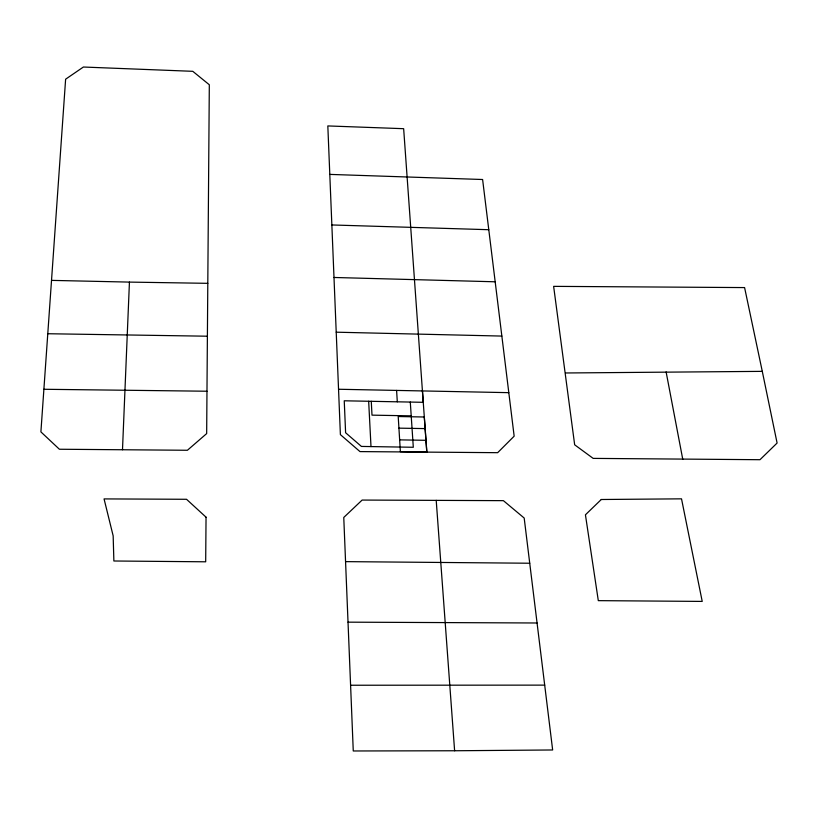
<?xml version="1.0" encoding="UTF-8"?>
<svg xmlns="http://www.w3.org/2000/svg" width="818" height="818" viewBox="0 0 818 818"><rect width="100%" height="100%" fill="white"/><g stroke="black" fill="none" stroke-linecap="round" stroke-linejoin="round"><path stroke-width="1.23" d="M206.974 391.229L206.668 433.591L187.404 450.268L59.397 449.246L40.9 431.894L65.624 79.193L83.395 67.025L192.782 71.319L209.316 84.755L206.974 391.229L43.875 389.276M207.813 283.335L129.438 282.098L122.495 449.757M565.575 372.977L762.284 371.362L777.1 443.049L759.983 459.706L593.173 458.387L574.665 444.798L553.633 286.361L744.595 287.578L762.284 371.362M454.614 750.76L552.651 749.973L524.185 518.039L503.397 500.657L362.129 500.064L343.764 517.457L353.264 750.975L454.614 750.76L436.209 500.35M350.564 685.239L544.716 685.126M348.039 622.161L537.078 622.989M329.807 174.398L482.61 179.51L514.154 436.178L497.661 452.681L359.981 451.597L340.39 434.624L327.824 125.931L403.652 128.692L423.243 402.313L344.245 400.789L345.605 432.742L361.413 446.423L413.305 447.272L410.288 402.057M345.574 561.629L529.747 563.234M207.424 336.208L47.771 333.734M399.654 439.869L425.953 440.309M411.209 415.861L371.996 415.145L371.27 401.311M398.928 428.151L425.125 428.601M338.519 389.256L508.806 392.66M51.544 280.38L129.438 282.098M501.843 336.075L336.208 332.19M334 277.476L495.166 281.791M488.765 229.705L331.873 224.96M666.108 371.893L682.774 459.379M422.436 390.922L426.843 452.109M396.597 390.411L397.303 401.812M368.662 401.26L370.994 446.577M206.044 517.18L205.686 561.802L113.876 560.995L113.16 535.862L104.06 498.908L186.535 499.287L206.044 517.18M601.281 499.501L585.432 514.808L598.306 600.647L702.222 601.414L681.517 498.837L601.281 499.501M426.802 452.109L400.38 451.689L398.213 416.526L424.297 416.996L426.802 452.109"/></g></svg>
